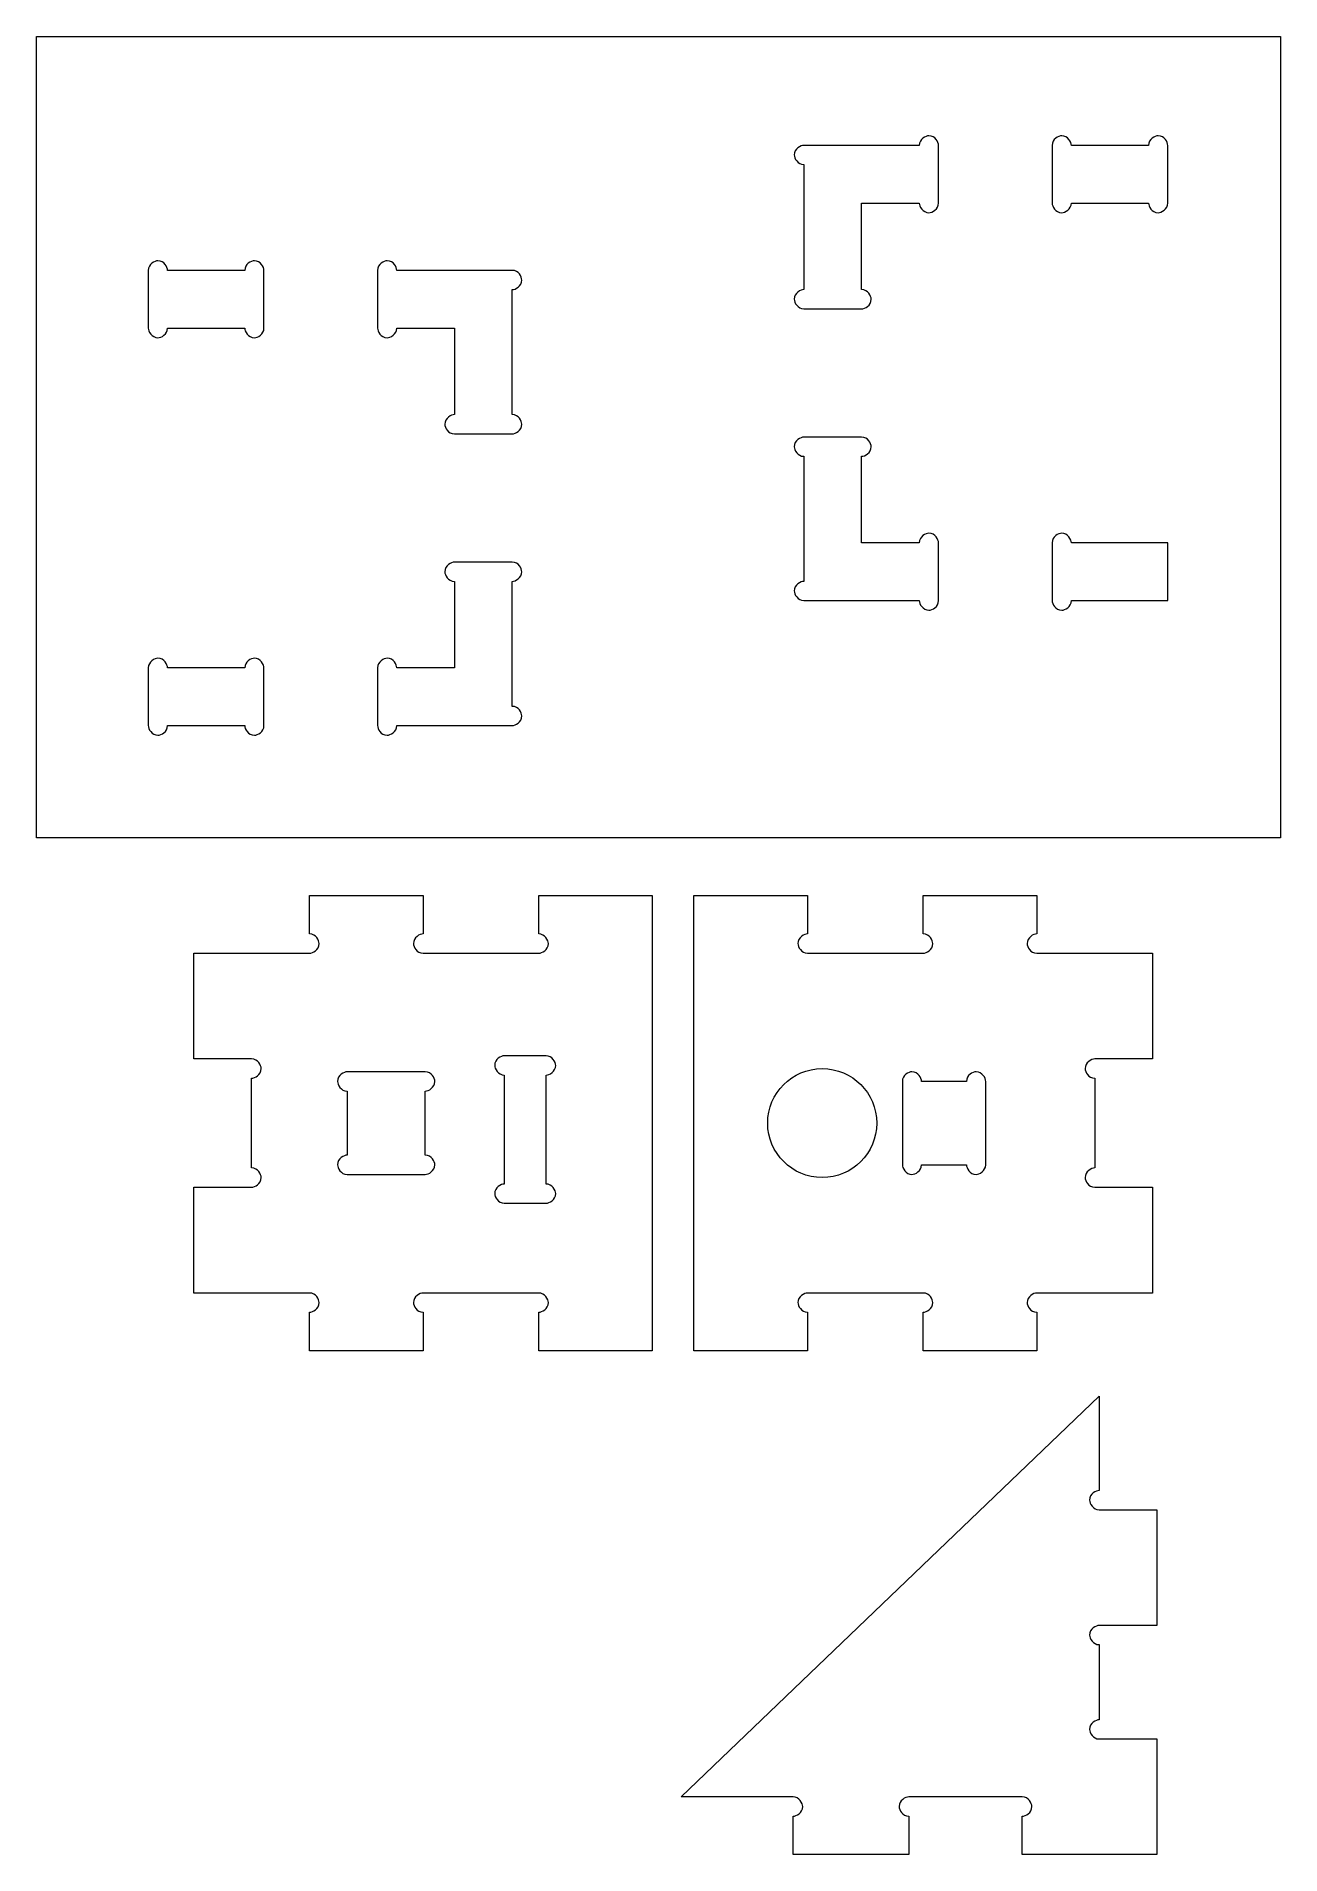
# Model space of a CAD drawing. Header units: millimetres. Extents: x -444 to -56, y -147 to 420.
import ezdxf

# ---------------------------------------------------------------- set-up
doc = ezdxf.new("R2010")
doc.units = ezdxf.units.MM
doc.header["$MEASUREMENT"] = 0
doc.layers.add('layer 1', color=7, linetype='Continuous')

msp = doc.modelspace()

# ---------------------------------------------------------------- linework, layer by layer
at = {"layer": 'layer 1', "color": 250, "lineweight": 9}
msp.add_ellipse((-198.6553, 80.7644), major_axis=(0, 17), ratio=1, dxfattribs=at)
at = {"layer": 'layer 1', "color": 18, "lineweight": 9}
for points, knots in [([(-443.7863, 169.7644), (-443.7863, 169.7644), (-55.6553, 169.7644), (-55.6553, 169.7644), (-55.6553, 169.7644), (-55.6553, 169.7644), (-55.6553, 419.7644), (-55.6553, 419.7644), (-55.6553, 419.7644), (-55.6553, 419.7644), (-443.7863, 419.7644), (-443.7863, 419.7644), (-443.7863, 419.7644), (-443.7863, 419.7644), (-443.7863, 346.7644), (-443.7863, 346.7644), (-443.7863, 346.7644), (-443.7863, 346.7644), (-443.7863, 328.7644), (-443.7863, 328.7644), (-443.7863, 328.7644), (-443.7863, 328.7644), (-443.7863, 222.7644), (-443.7863, 222.7644), (-443.7863, 222.7644), (-443.7863, 222.7644), (-443.7863, 204.7644), (-443.7863, 204.7644), (-443.7863, 204.7644), (-443.7863, 204.7644), (-443.7863, 169.7644), (-443.7863, 169.7644)], [0, 0, 0, 0, 0.11111111, 0.11111111, 0.11111111, 0.11111111, 0.22222222, 0.22222222, 0.22222222, 0.22222222, 0.33333333, 0.33333333, 0.33333333, 0.33333333, 0.44444444, 0.44444444, 0.44444444, 0.44444444, 0.55555556, 0.55555556, 0.55555556, 0.55555556, 0.66666667, 0.66666667, 0.66666667, 0.66666667, 0.77777778, 0.77777778, 0.77777778, 0.77777778, 1, 1, 1, 1]), ([(-186.3662, 340.7644), (-184.3662, 340.7644), (-183.3662, 338.7644), (-183.3662, 337.7644), (-183.3662, 337.7644), (-183.3662, 335.7644), (-185.3662, 334.7644), (-186.3662, 334.7644), (-186.3662, 334.7644), (-192.3662, 334.7644), (-201.3662, 334.7644), (-204.3662, 334.7644), (-204.3662, 334.7644), (-206.3662, 334.7644), (-207.3662, 336.7644), (-207.3662, 337.7644), (-207.3662, 337.7644), (-207.3662, 339.7644), (-205.3662, 340.7644), (-204.3662, 340.7644), (-204.3662, 340.7644), (-204.3662, 340.7644), (-204.3662, 367.7644), (-204.3662, 367.7644), (-204.3662, 367.7644), (-204.3662, 367.7644), (-204.3662, 379.7644), (-204.3662, 379.7644), (-204.3662, 379.7644), (-206.3662, 379.7644), (-207.3662, 381.7644), (-207.3662, 382.7644), (-207.3662, 382.7644), (-207.3662, 384.7644), (-205.3662, 385.7644), (-204.3662, 385.7644), (-204.3662, 385.7644), (-192.3662, 385.7644), (-174.3662, 385.7644), (-168.3662, 385.7644), (-168.3662, 385.7644), (-168.3662, 387.7644), (-166.3662, 388.7644), (-165.3662, 388.7644), (-165.3662, 388.7644), (-163.3662, 388.7644), (-162.3662, 386.7644), (-162.3662, 385.7644), (-162.3662, 385.7644), (-162.3662, 385.7644), (-162.3662, 367.7644), (-162.3662, 367.7644), (-162.3662, 367.7644), (-162.3662, 365.7644), (-164.3662, 364.7644), (-165.3662, 364.7644), (-165.3662, 364.7644), (-167.3662, 364.7644), (-168.3662, 366.7644), (-168.3662, 367.7644), (-168.3662, 367.7644), (-168.3662, 367.7644), (-186.3662, 367.7644), (-186.3662, 367.7644), (-186.3662, 367.7644), (-186.3662, 367.7644), (-186.3662, 340.7644), (-186.3662, 340.7644)], [0, 0, 0, 0, 0.05555556, 0.05555556, 0.05555556, 0.05555556, 0.11111111, 0.11111111, 0.11111111, 0.11111111, 0.16666667, 0.16666667, 0.16666667, 0.16666667, 0.22222222, 0.22222222, 0.22222222, 0.22222222, 0.27777778, 0.27777778, 0.27777778, 0.27777778, 0.33333333, 0.33333333, 0.33333333, 0.33333333, 0.38888889, 0.38888889, 0.38888889, 0.38888889, 0.44444444, 0.44444444, 0.44444444, 0.44444444, 0.5, 0.5, 0.5, 0.5, 0.55555556, 0.55555556, 0.55555556, 0.55555556, 0.61111111, 0.61111111, 0.61111111, 0.61111111, 0.66666667, 0.66666667, 0.66666667, 0.66666667, 0.72222222, 0.72222222, 0.72222222, 0.72222222, 0.77777778, 0.77777778, 0.77777778, 0.77777778, 0.83333333, 0.83333333, 0.83333333, 0.83333333, 0.88888889, 0.88888889, 0.88888889, 0.88888889, 1, 1, 1, 1]), ([(-120.9387, 367.7644), (-120.9387, 365.7644), (-122.9387, 364.7644), (-123.9387, 364.7644), (-123.9387, 364.7644), (-125.9387, 364.7644), (-126.9387, 366.7644), (-126.9387, 367.7644), (-126.9387, 367.7644), (-126.9387, 373.7644), (-126.9387, 382.7644), (-126.9387, 385.7644), (-126.9387, 385.7644), (-126.9387, 387.7644), (-124.9387, 388.7644), (-123.9387, 388.7644), (-123.9387, 388.7644), (-121.9387, 388.7644), (-120.9387, 386.7644), (-120.9387, 385.7644), (-120.9387, 385.7644), (-112.9146, 385.7644), (-100.8783, 385.7644), (-96.8662, 385.7644), (-96.8662, 385.7644), (-96.8662, 387.7644), (-94.8662, 388.7644), (-93.8662, 388.7644), (-93.8662, 388.7644), (-91.8662, 388.7644), (-90.8662, 386.7644), (-90.8662, 385.7644), (-90.8662, 385.7644), (-90.8662, 379.7644), (-90.8662, 370.7644), (-90.8662, 367.7644), (-90.8662, 367.7644), (-90.8662, 365.7644), (-92.8662, 364.7644), (-93.8662, 364.7644), (-93.8662, 364.7644), (-95.8662, 364.7644), (-96.8662, 366.7644), (-96.8662, 367.7644), (-96.8662, 367.7644), (-104.8904, 367.7644), (-116.9267, 367.7644), (-120.9387, 367.7644)], [0, 0, 0, 0, 0.07692308, 0.07692308, 0.07692308, 0.07692308, 0.15384615, 0.15384615, 0.15384615, 0.15384615, 0.23076923, 0.23076923, 0.23076923, 0.23076923, 0.30769231, 0.30769231, 0.30769231, 0.30769231, 0.38461538, 0.38461538, 0.38461538, 0.38461538, 0.46153846, 0.46153846, 0.46153846, 0.46153846, 0.53846154, 0.53846154, 0.53846154, 0.53846154, 0.61538462, 0.61538462, 0.61538462, 0.61538462, 0.69230769, 0.69230769, 0.69230769, 0.69230769, 0.76923077, 0.76923077, 0.76923077, 0.76923077, 0.84615385, 0.84615385, 0.84615385, 0.84615385, 1, 1, 1, 1]), ([(-372.7937, 328.7644), (-372.7937, 326.7644), (-374.7937, 325.7644), (-375.7937, 325.7644), (-375.7937, 325.7644), (-377.7937, 325.7644), (-378.7937, 327.7644), (-378.7937, 328.7644), (-378.7937, 328.7644), (-386.8179, 328.7644), (-398.8542, 328.7644), (-402.8662, 328.7644), (-402.8662, 328.7644), (-402.8662, 326.7644), (-404.8662, 325.7644), (-405.8662, 325.7644), (-405.8662, 325.7644), (-407.8662, 325.7644), (-408.8662, 327.7644), (-408.8662, 328.7644), (-408.8662, 328.7644), (-408.8662, 334.7644), (-408.8662, 343.7644), (-408.8662, 346.7644), (-408.8662, 346.7644), (-408.8662, 348.7644), (-406.8662, 349.7644), (-405.8662, 349.7644), (-405.8662, 349.7644), (-403.8662, 349.7644), (-402.8662, 347.7644), (-402.8662, 346.7644), (-402.8662, 346.7644), (-394.8421, 346.7644), (-382.8058, 346.7644), (-378.7937, 346.7644), (-378.7937, 346.7644), (-378.7937, 348.7644), (-376.7937, 349.7644), (-375.7937, 349.7644), (-375.7937, 349.7644), (-373.7937, 349.7644), (-372.7937, 347.7644), (-372.7937, 346.7644), (-372.7937, 346.7644), (-372.7937, 340.7644), (-372.7937, 331.7644), (-372.7937, 328.7644)], [0, 0, 0, 0, 0.07692308, 0.07692308, 0.07692308, 0.07692308, 0.15384615, 0.15384615, 0.15384615, 0.15384615, 0.23076923, 0.23076923, 0.23076923, 0.23076923, 0.30769231, 0.30769231, 0.30769231, 0.30769231, 0.38461538, 0.38461538, 0.38461538, 0.38461538, 0.46153846, 0.46153846, 0.46153846, 0.46153846, 0.53846154, 0.53846154, 0.53846154, 0.53846154, 0.61538462, 0.61538462, 0.61538462, 0.61538462, 0.69230769, 0.69230769, 0.69230769, 0.69230769, 0.76923077, 0.76923077, 0.76923077, 0.76923077, 0.84615385, 0.84615385, 0.84615385, 0.84615385, 1, 1, 1, 1]), ([(-337.3662, 346.7644), (-337.3662, 348.7644), (-335.3662, 349.7644), (-334.3662, 349.7644), (-334.3662, 349.7644), (-332.3662, 349.7644), (-331.3662, 347.7644), (-331.3662, 346.7644), (-331.3662, 346.7644), (-319.3662, 346.7644), (-301.3662, 346.7644), (-295.3662, 346.7644), (-295.3662, 346.7644), (-293.3662, 346.7644), (-292.3662, 344.7644), (-292.3662, 343.7644), (-292.3662, 343.7644), (-292.3662, 341.7644), (-294.3662, 340.7644), (-295.3662, 340.7644), (-295.3662, 340.7644), (-295.3662, 340.7644), (-295.3662, 328.7644), (-295.3662, 328.7644), (-295.3662, 328.7644), (-295.3662, 328.7644), (-295.3662, 301.7644), (-295.3662, 301.7644), (-295.3662, 301.7644), (-293.3662, 301.7644), (-292.3662, 299.7644), (-292.3662, 298.7644), (-292.3662, 298.7644), (-292.3662, 296.7644), (-294.3662, 295.7644), (-295.3662, 295.7644), (-295.3662, 295.7644), (-301.3662, 295.7644), (-310.3662, 295.7644), (-313.3662, 295.7644), (-313.3662, 295.7644), (-315.3662, 295.7644), (-316.3662, 297.7644), (-316.3662, 298.7644), (-316.3662, 298.7644), (-316.3662, 300.7644), (-314.3662, 301.7644), (-313.3662, 301.7644), (-313.3662, 301.7644), (-313.3662, 301.7644), (-313.3662, 328.7644), (-313.3662, 328.7644), (-313.3662, 328.7644), (-313.3662, 328.7644), (-331.3662, 328.7644), (-331.3662, 328.7644), (-331.3662, 328.7644), (-331.3662, 326.7644), (-333.3662, 325.7644), (-334.3662, 325.7644), (-334.3662, 325.7644), (-336.3662, 325.7644), (-337.3662, 327.7644), (-337.3662, 328.7644), (-337.3662, 328.7644), (-337.3662, 334.7644), (-337.3662, 343.7644), (-337.3662, 346.7644)], [0, 0, 0, 0, 0.05555556, 0.05555556, 0.05555556, 0.05555556, 0.11111111, 0.11111111, 0.11111111, 0.11111111, 0.16666667, 0.16666667, 0.16666667, 0.16666667, 0.22222222, 0.22222222, 0.22222222, 0.22222222, 0.27777778, 0.27777778, 0.27777778, 0.27777778, 0.33333333, 0.33333333, 0.33333333, 0.33333333, 0.38888889, 0.38888889, 0.38888889, 0.38888889, 0.44444444, 0.44444444, 0.44444444, 0.44444444, 0.5, 0.5, 0.5, 0.5, 0.55555556, 0.55555556, 0.55555556, 0.55555556, 0.61111111, 0.61111111, 0.61111111, 0.61111111, 0.66666667, 0.66666667, 0.66666667, 0.66666667, 0.72222222, 0.72222222, 0.72222222, 0.72222222, 0.77777778, 0.77777778, 0.77777778, 0.77777778, 0.83333333, 0.83333333, 0.83333333, 0.83333333, 0.88888889, 0.88888889, 0.88888889, 0.88888889, 1, 1, 1, 1]), ([(-204.3662, 243.7644), (-206.3662, 243.7644), (-207.3662, 245.7644), (-207.3662, 246.7644), (-207.3662, 246.7644), (-207.3662, 248.7644), (-205.3662, 249.7644), (-204.3662, 249.7644), (-204.3662, 249.7644), (-204.3662, 249.7644), (-204.3662, 261.7644), (-204.3662, 261.7644), (-204.3662, 261.7644), (-204.3662, 261.7644), (-204.3662, 288.7644), (-204.3662, 288.7644), (-204.3662, 288.7644), (-206.3662, 288.7644), (-207.3662, 290.7644), (-207.3662, 291.7644), (-207.3662, 291.7644), (-207.3662, 293.7644), (-205.3662, 294.7644), (-204.3662, 294.7644), (-204.3662, 294.7644), (-198.3662, 294.7644), (-189.3662, 294.7644), (-186.3662, 294.7644), (-186.3662, 294.7644), (-184.3662, 294.7644), (-183.3662, 292.7644), (-183.3662, 291.7644), (-183.3662, 291.7644), (-183.3662, 289.7644), (-185.3662, 288.7644), (-186.3662, 288.7644), (-186.3662, 288.7644), (-186.3662, 288.7644), (-186.3662, 261.7644), (-186.3662, 261.7644), (-186.3662, 261.7644), (-186.3662, 261.7644), (-168.3662, 261.7644), (-168.3662, 261.7644), (-168.3662, 261.7644), (-168.3662, 263.7644), (-166.3662, 264.7644), (-165.3662, 264.7644), (-165.3662, 264.7644), (-163.3662, 264.7644), (-162.3662, 262.7644), (-162.3662, 261.7644), (-162.3662, 261.7644), (-162.3662, 261.7644), (-162.3662, 243.7644), (-162.3662, 243.7644), (-162.3662, 243.7644), (-162.3662, 241.7644), (-164.3662, 240.7644), (-165.3662, 240.7644), (-165.3662, 240.7644), (-167.3662, 240.7644), (-168.3662, 242.7644), (-168.3662, 243.7644), (-168.3662, 243.7644), (-180.3662, 243.7644), (-198.3662, 243.7644), (-204.3662, 243.7644)], [0, 0, 0, 0, 0.05555556, 0.05555556, 0.05555556, 0.05555556, 0.11111111, 0.11111111, 0.11111111, 0.11111111, 0.16666667, 0.16666667, 0.16666667, 0.16666667, 0.22222222, 0.22222222, 0.22222222, 0.22222222, 0.27777778, 0.27777778, 0.27777778, 0.27777778, 0.33333333, 0.33333333, 0.33333333, 0.33333333, 0.38888889, 0.38888889, 0.38888889, 0.38888889, 0.44444444, 0.44444444, 0.44444444, 0.44444444, 0.5, 0.5, 0.5, 0.5, 0.55555556, 0.55555556, 0.55555556, 0.55555556, 0.61111111, 0.61111111, 0.61111111, 0.61111111, 0.66666667, 0.66666667, 0.66666667, 0.66666667, 0.72222222, 0.72222222, 0.72222222, 0.72222222, 0.77777778, 0.77777778, 0.77777778, 0.77777778, 0.83333333, 0.83333333, 0.83333333, 0.83333333, 0.88888889, 0.88888889, 0.88888889, 0.88888889, 1, 1, 1, 1]), ([(-126.9387, 261.7644), (-126.9387, 263.7644), (-124.9387, 264.7644), (-123.9387, 264.7644), (-123.9387, 264.7644), (-121.9387, 264.7644), (-120.9387, 262.7644), (-120.9387, 261.7644), (-120.9387, 261.7644), (-120.9387, 261.7644), (-90.8662, 261.7644), (-90.8662, 261.7644), (-90.8662, 261.7644), (-90.8662, 261.7644), (-90.8662, 243.7644), (-90.8662, 243.7644), (-90.8662, 243.7644), (-90.8662, 243.7644), (-120.9387, 243.7644), (-120.9387, 243.7644), (-120.9387, 243.7644), (-120.9387, 241.7644), (-122.9387, 240.7644), (-123.9387, 240.7644), (-123.9387, 240.7644), (-125.9387, 240.7644), (-126.9387, 242.7644), (-126.9387, 243.7644), (-126.9387, 243.7644), (-126.9387, 249.7644), (-126.9387, 258.7644), (-126.9387, 261.7644)], [0, 0, 0, 0, 0.11111111, 0.11111111, 0.11111111, 0.11111111, 0.22222222, 0.22222222, 0.22222222, 0.22222222, 0.33333333, 0.33333333, 0.33333333, 0.33333333, 0.44444444, 0.44444444, 0.44444444, 0.44444444, 0.55555556, 0.55555556, 0.55555556, 0.55555556, 0.66666667, 0.66666667, 0.66666667, 0.66666667, 0.77777778, 0.77777778, 0.77777778, 0.77777778, 1, 1, 1, 1]), ([(-331.3662, 204.7644), (-331.3662, 202.7644), (-333.3662, 201.7644), (-334.3662, 201.7644), (-334.3662, 201.7644), (-336.3662, 201.7644), (-337.3662, 203.7644), (-337.3662, 204.7644), (-337.3662, 204.7644), (-337.3662, 210.7644), (-337.3662, 219.7644), (-337.3662, 222.7644), (-337.3662, 222.7644), (-337.3662, 224.7644), (-335.3662, 225.7644), (-334.3662, 225.7644), (-334.3662, 225.7644), (-332.3662, 225.7644), (-331.3662, 223.7644), (-331.3662, 222.7644), (-331.3662, 222.7644), (-331.3662, 222.7644), (-313.3662, 222.7644), (-313.3662, 222.7644), (-313.3662, 222.7644), (-313.3662, 222.7644), (-313.3662, 249.7644), (-313.3662, 249.7644), (-313.3662, 249.7644), (-315.3662, 249.7644), (-316.3662, 251.7644), (-316.3662, 252.7644), (-316.3662, 252.7644), (-316.3662, 254.7644), (-314.3662, 255.7644), (-313.3662, 255.7644), (-313.3662, 255.7644), (-307.3662, 255.7644), (-298.3662, 255.7644), (-295.3662, 255.7644), (-295.3662, 255.7644), (-293.3662, 255.7644), (-292.3662, 253.7644), (-292.3662, 252.7644), (-292.3662, 252.7644), (-292.3662, 250.7644), (-294.3662, 249.7644), (-295.3662, 249.7644), (-295.3662, 249.7644), (-295.3662, 249.7644), (-295.3662, 222.7644), (-295.3662, 222.7644), (-295.3662, 222.7644), (-295.3662, 222.7644), (-295.3662, 210.7644), (-295.3662, 210.7644), (-295.3662, 210.7644), (-293.3662, 210.7644), (-292.3662, 208.7644), (-292.3662, 207.7644), (-292.3662, 207.7644), (-292.3662, 205.7644), (-294.3662, 204.7644), (-295.3662, 204.7644), (-295.3662, 204.7644), (-295.3662, 204.7644), (-331.3662, 204.7644), (-331.3662, 204.7644)], [0, 0, 0, 0, 0.05555556, 0.05555556, 0.05555556, 0.05555556, 0.11111111, 0.11111111, 0.11111111, 0.11111111, 0.16666667, 0.16666667, 0.16666667, 0.16666667, 0.22222222, 0.22222222, 0.22222222, 0.22222222, 0.27777778, 0.27777778, 0.27777778, 0.27777778, 0.33333333, 0.33333333, 0.33333333, 0.33333333, 0.38888889, 0.38888889, 0.38888889, 0.38888889, 0.44444444, 0.44444444, 0.44444444, 0.44444444, 0.5, 0.5, 0.5, 0.5, 0.55555556, 0.55555556, 0.55555556, 0.55555556, 0.61111111, 0.61111111, 0.61111111, 0.61111111, 0.66666667, 0.66666667, 0.66666667, 0.66666667, 0.72222222, 0.72222222, 0.72222222, 0.72222222, 0.77777778, 0.77777778, 0.77777778, 0.77777778, 0.83333333, 0.83333333, 0.83333333, 0.83333333, 0.88888889, 0.88888889, 0.88888889, 0.88888889, 1, 1, 1, 1]), ([(-378.7937, 222.7644), (-378.7937, 224.7644), (-376.7937, 225.7644), (-375.7937, 225.7644), (-375.7937, 225.7644), (-373.7937, 225.7644), (-372.7937, 223.7644), (-372.7937, 222.7644), (-372.7937, 222.7644), (-372.7937, 216.7644), (-372.7937, 207.7644), (-372.7937, 204.7644), (-372.7937, 204.7644), (-372.7937, 202.7644), (-374.7937, 201.7644), (-375.7937, 201.7644), (-375.7937, 201.7644), (-377.7937, 201.7644), (-378.7937, 203.7644), (-378.7937, 204.7644), (-378.7937, 204.7644), (-386.8179, 204.7644), (-398.8542, 204.7644), (-402.8662, 204.7644), (-402.8662, 204.7644), (-402.8662, 202.7644), (-404.8662, 201.7644), (-405.8662, 201.7644), (-405.8662, 201.7644), (-407.8662, 201.7644), (-408.8662, 203.7644), (-408.8662, 204.7644), (-408.8662, 204.7644), (-408.8662, 210.7644), (-408.8662, 219.7644), (-408.8662, 222.7644), (-408.8662, 222.7644), (-408.8662, 224.7644), (-406.8662, 225.7644), (-405.8662, 225.7644), (-405.8662, 225.7644), (-403.8662, 225.7644), (-402.8662, 223.7644), (-402.8662, 222.7644), (-402.8662, 222.7644), (-394.8421, 222.7644), (-382.8058, 222.7644), (-378.7937, 222.7644)], [0, 0, 0, 0, 0.07692308, 0.07692308, 0.07692308, 0.07692308, 0.15384615, 0.15384615, 0.15384615, 0.15384615, 0.23076923, 0.23076923, 0.23076923, 0.23076923, 0.30769231, 0.30769231, 0.30769231, 0.30769231, 0.38461538, 0.38461538, 0.38461538, 0.38461538, 0.46153846, 0.46153846, 0.46153846, 0.46153846, 0.53846154, 0.53846154, 0.53846154, 0.53846154, 0.61538462, 0.61538462, 0.61538462, 0.61538462, 0.69230769, 0.69230769, 0.69230769, 0.69230769, 0.76923077, 0.76923077, 0.76923077, 0.76923077, 0.84615385, 0.84615385, 0.84615385, 0.84615385, 1, 1, 1, 1]), ([(-358.5828, 133.7644), (-358.5828, 133.7644), (-394.6553, 133.7644), (-394.6553, 133.7644), (-394.6553, 133.7644), (-394.6553, 133.7644), (-394.6553, 100.7644), (-394.6553, 100.7644), (-394.6553, 100.7644), (-394.6553, 100.7644), (-376.6553, 100.7644), (-376.6553, 100.7644), (-376.6553, 100.7644), (-374.6553, 100.7644), (-373.6553, 98.7644), (-373.6553, 97.7644), (-373.6553, 97.7644), (-373.6553, 95.7644), (-375.6553, 94.7644), (-376.6553, 94.7644), (-376.6553, 94.7644), (-376.6553, 85.4311), (-376.6553, 71.4311), (-376.6553, 66.7644), (-376.6553, 66.7644), (-374.6553, 66.7644), (-373.6553, 64.7644), (-373.6553, 63.7644), (-373.6553, 63.7644), (-373.6553, 61.7644), (-375.6553, 60.7644), (-376.6553, 60.7644), (-376.6553, 60.7644), (-376.6553, 60.7644), (-394.6553, 60.7644), (-394.6553, 60.7644), (-394.6553, 60.7644), (-394.6553, 60.7644), (-394.6553, 27.7644), (-394.6553, 27.7644), (-394.6553, 27.7644), (-394.6553, 27.7644), (-358.5828, 27.7644), (-358.5828, 27.7644), (-358.5828, 27.7644), (-356.5828, 27.7644), (-355.5828, 25.7644), (-355.5828, 24.7644), (-355.5828, 24.7644), (-355.5828, 22.7644), (-357.5828, 21.7644), (-358.5828, 21.7644), (-358.5828, 21.7644), (-358.5828, 21.7644), (-358.5828, 9.7644), (-358.5828, 9.7644), (-358.5828, 9.7644), (-358.5828, 9.7644), (-323.1553, 9.7644), (-323.1553, 9.7644), (-323.1553, 9.7644), (-323.1553, 9.7644), (-323.1553, 21.7644), (-323.1553, 21.7644), (-323.1553, 21.7644), (-325.1553, 21.7644), (-326.1553, 23.7644), (-326.1553, 24.7644), (-326.1553, 24.7644), (-326.1553, 26.7644), (-324.1553, 27.7644), (-323.1553, 27.7644), (-323.1553, 27.7644), (-311.1311, 27.7644), (-293.0949, 27.7644), (-287.0828, 27.7644), (-287.0828, 27.7644), (-285.0828, 27.7644), (-284.0828, 25.7644), (-284.0828, 24.7644), (-284.0828, 24.7644), (-284.0828, 22.7644), (-286.0828, 21.7644), (-287.0828, 21.7644), (-287.0828, 21.7644), (-287.0828, 21.7644), (-287.0828, 9.7644), (-287.0828, 9.7644), (-287.0828, 9.7644), (-287.0828, 9.7644), (-251.6553, 9.7644), (-251.6553, 9.7644), (-251.6553, 9.7644), (-251.6553, 9.7644), (-251.6553, 27.7644), (-251.6553, 27.7644), (-251.6553, 27.7644), (-251.6553, 27.7644), (-251.6553, 133.7644), (-251.6553, 133.7644), (-251.6553, 133.7644), (-251.6553, 133.7644), (-251.6553, 151.7644), (-251.6553, 151.7644), (-251.6553, 151.7644), (-251.6553, 151.7644), (-287.0828, 151.7644), (-287.0828, 151.7644), (-287.0828, 151.7644), (-287.0828, 151.7644), (-287.0828, 139.7644), (-287.0828, 139.7644), (-287.0828, 139.7644), (-285.0828, 139.7644), (-284.0828, 137.7644), (-284.0828, 136.7644), (-284.0828, 136.7644), (-284.0828, 134.7644), (-286.0828, 133.7644), (-287.0828, 133.7644), (-287.0828, 133.7644), (-299.1069, 133.7644), (-317.1432, 133.7644), (-323.1553, 133.7644), (-323.1553, 133.7644), (-325.1553, 133.7644), (-326.1553, 135.7644), (-326.1553, 136.7644), (-326.1553, 136.7644), (-326.1553, 138.7644), (-324.1553, 139.7644), (-323.1553, 139.7644), (-323.1553, 139.7644), (-323.1553, 139.7644), (-323.1553, 151.7644), (-323.1553, 151.7644), (-323.1553, 151.7644), (-323.1553, 151.7644), (-358.5828, 151.7644), (-358.5828, 151.7644), (-358.5828, 151.7644), (-358.5828, 151.7644), (-358.5828, 139.7644), (-358.5828, 139.7644), (-358.5828, 139.7644), (-356.5828, 139.7644), (-355.5828, 137.7644), (-355.5828, 136.7644), (-355.5828, 136.7644), (-355.5828, 134.7644), (-357.5828, 133.7644), (-358.5828, 133.7644)], [0, 0, 0, 0, 0.02564103, 0.02564103, 0.02564103, 0.02564103, 0.05128205, 0.05128205, 0.05128205, 0.05128205, 0.07692308, 0.07692308, 0.07692308, 0.07692308, 0.1025641, 0.1025641, 0.1025641, 0.1025641, 0.12820513, 0.12820513, 0.12820513, 0.12820513, 0.15384615, 0.15384615, 0.15384615, 0.15384615, 0.17948718, 0.17948718, 0.17948718, 0.17948718, 0.20512821, 0.20512821, 0.20512821, 0.20512821, 0.23076923, 0.23076923, 0.23076923, 0.23076923, 0.25641026, 0.25641026, 0.25641026, 0.25641026, 0.28205128, 0.28205128, 0.28205128, 0.28205128, 0.30769231, 0.30769231, 0.30769231, 0.30769231, 0.33333333, 0.33333333, 0.33333333, 0.33333333, 0.35897436, 0.35897436, 0.35897436, 0.35897436, 0.38461538, 0.38461538, 0.38461538, 0.38461538, 0.41025641, 0.41025641, 0.41025641, 0.41025641, 0.43589744, 0.43589744, 0.43589744, 0.43589744, 0.46153846, 0.46153846, 0.46153846, 0.46153846, 0.48717949, 0.48717949, 0.48717949, 0.48717949, 0.51282051, 0.51282051, 0.51282051, 0.51282051, 0.53846154, 0.53846154, 0.53846154, 0.53846154, 0.56410256, 0.56410256, 0.56410256, 0.56410256, 0.58974359, 0.58974359, 0.58974359, 0.58974359, 0.61538462, 0.61538462, 0.61538462, 0.61538462, 0.64102564, 0.64102564, 0.64102564, 0.64102564, 0.66666667, 0.66666667, 0.66666667, 0.66666667, 0.69230769, 0.69230769, 0.69230769, 0.69230769, 0.71794872, 0.71794872, 0.71794872, 0.71794872, 0.74358974, 0.74358974, 0.74358974, 0.74358974, 0.76923077, 0.76923077, 0.76923077, 0.76923077, 0.79487179, 0.79487179, 0.79487179, 0.79487179, 0.82051282, 0.82051282, 0.82051282, 0.82051282, 0.84615385, 0.84615385, 0.84615385, 0.84615385, 0.87179487, 0.87179487, 0.87179487, 0.87179487, 0.8974359, 0.8974359, 0.8974359, 0.8974359, 0.92307692, 0.92307692, 0.92307692, 0.92307692, 0.94871795, 0.94871795, 0.94871795, 0.94871795, 1, 1, 1, 1]), ([(-113.6553, 60.7644), (-115.6553, 60.7644), (-116.6553, 62.7644), (-116.6553, 63.7644), (-116.6553, 63.7644), (-116.6553, 65.7644), (-114.6553, 66.7644), (-113.6553, 66.7644), (-113.6553, 66.7644), (-113.6553, 76.0977), (-113.6553, 90.0977), (-113.6553, 94.7644), (-113.6553, 94.7644), (-115.6553, 94.7644), (-116.6553, 96.7644), (-116.6553, 97.7644), (-116.6553, 97.7644), (-116.6553, 99.7644), (-114.6553, 100.7644), (-113.6553, 100.7644), (-113.6553, 100.7644), (-113.6553, 100.7644), (-95.6553, 100.7644), (-95.6553, 100.7644), (-95.6553, 100.7644), (-95.6553, 100.7644), (-95.6553, 133.7644), (-95.6553, 133.7644), (-95.6553, 133.7644), (-95.6553, 133.7644), (-131.7278, 133.7644), (-131.7278, 133.7644), (-131.7278, 133.7644), (-133.7278, 133.7644), (-134.7278, 135.7644), (-134.7278, 136.7644), (-134.7278, 136.7644), (-134.7278, 138.7644), (-132.7278, 139.7644), (-131.7278, 139.7644), (-131.7278, 139.7644), (-131.7278, 139.7644), (-131.7278, 151.7644), (-131.7278, 151.7644), (-131.7278, 151.7644), (-131.7278, 151.7644), (-167.1553, 151.7644), (-167.1553, 151.7644), (-167.1553, 151.7644), (-167.1553, 151.7644), (-167.1553, 139.7644), (-167.1553, 139.7644), (-167.1553, 139.7644), (-165.1553, 139.7644), (-164.1553, 137.7644), (-164.1553, 136.7644), (-164.1553, 136.7644), (-164.1553, 134.7644), (-166.1553, 133.7644), (-167.1553, 133.7644), (-167.1553, 133.7644), (-179.1794, 133.7644), (-197.2157, 133.7644), (-203.2278, 133.7644), (-203.2278, 133.7644), (-205.2278, 133.7644), (-206.2278, 135.7644), (-206.2278, 136.7644), (-206.2278, 136.7644), (-206.2278, 138.7644), (-204.2278, 139.7644), (-203.2278, 139.7644), (-203.2278, 139.7644), (-203.2278, 139.7644), (-203.2278, 151.7644), (-203.2278, 151.7644), (-203.2278, 151.7644), (-203.2278, 151.7644), (-238.6553, 151.7644), (-238.6553, 151.7644), (-238.6553, 151.7644), (-238.6553, 151.7644), (-238.6553, 133.7644), (-238.6553, 133.7644), (-238.6553, 133.7644), (-238.6553, 133.7644), (-238.6553, 27.7644), (-238.6553, 27.7644), (-238.6553, 27.7644), (-238.6553, 27.7644), (-238.6553, 9.7644), (-238.6553, 9.7644), (-238.6553, 9.7644), (-238.6553, 9.7644), (-203.2278, 9.7644), (-203.2278, 9.7644), (-203.2278, 9.7644), (-203.2278, 9.7644), (-203.2278, 21.7644), (-203.2278, 21.7644), (-203.2278, 21.7644), (-205.2278, 21.7644), (-206.2278, 23.7644), (-206.2278, 24.7644), (-206.2278, 24.7644), (-206.2278, 26.7644), (-204.2278, 27.7644), (-203.2278, 27.7644), (-203.2278, 27.7644), (-191.2036, 27.7644), (-173.1674, 27.7644), (-167.1553, 27.7644), (-167.1553, 27.7644), (-165.1553, 27.7644), (-164.1553, 25.7644), (-164.1553, 24.7644), (-164.1553, 24.7644), (-164.1553, 22.7644), (-166.1553, 21.7644), (-167.1553, 21.7644), (-167.1553, 21.7644), (-167.1553, 21.7644), (-167.1553, 9.7644), (-167.1553, 9.7644), (-167.1553, 9.7644), (-167.1553, 9.7644), (-131.7278, 9.7644), (-131.7278, 9.7644), (-131.7278, 9.7644), (-131.7278, 9.7644), (-131.7278, 21.7644), (-131.7278, 21.7644), (-131.7278, 21.7644), (-133.7278, 21.7644), (-134.7278, 23.7644), (-134.7278, 24.7644), (-134.7278, 24.7644), (-134.7278, 26.7644), (-132.7278, 27.7644), (-131.7278, 27.7644), (-131.7278, 27.7644), (-131.7278, 27.7644), (-95.6553, 27.7644), (-95.6553, 27.7644), (-95.6553, 27.7644), (-95.6553, 27.7644), (-95.6553, 60.7644), (-95.6553, 60.7644), (-95.6553, 60.7644), (-95.6553, 60.7644), (-113.6553, 60.7644), (-113.6553, 60.7644)], [0, 0, 0, 0, 0.02564103, 0.02564103, 0.02564103, 0.02564103, 0.05128205, 0.05128205, 0.05128205, 0.05128205, 0.07692308, 0.07692308, 0.07692308, 0.07692308, 0.1025641, 0.1025641, 0.1025641, 0.1025641, 0.12820513, 0.12820513, 0.12820513, 0.12820513, 0.15384615, 0.15384615, 0.15384615, 0.15384615, 0.17948718, 0.17948718, 0.17948718, 0.17948718, 0.20512821, 0.20512821, 0.20512821, 0.20512821, 0.23076923, 0.23076923, 0.23076923, 0.23076923, 0.25641026, 0.25641026, 0.25641026, 0.25641026, 0.28205128, 0.28205128, 0.28205128, 0.28205128, 0.30769231, 0.30769231, 0.30769231, 0.30769231, 0.33333333, 0.33333333, 0.33333333, 0.33333333, 0.35897436, 0.35897436, 0.35897436, 0.35897436, 0.38461538, 0.38461538, 0.38461538, 0.38461538, 0.41025641, 0.41025641, 0.41025641, 0.41025641, 0.43589744, 0.43589744, 0.43589744, 0.43589744, 0.46153846, 0.46153846, 0.46153846, 0.46153846, 0.48717949, 0.48717949, 0.48717949, 0.48717949, 0.51282051, 0.51282051, 0.51282051, 0.51282051, 0.53846154, 0.53846154, 0.53846154, 0.53846154, 0.56410256, 0.56410256, 0.56410256, 0.56410256, 0.58974359, 0.58974359, 0.58974359, 0.58974359, 0.61538462, 0.61538462, 0.61538462, 0.61538462, 0.64102564, 0.64102564, 0.64102564, 0.64102564, 0.66666667, 0.66666667, 0.66666667, 0.66666667, 0.69230769, 0.69230769, 0.69230769, 0.69230769, 0.71794872, 0.71794872, 0.71794872, 0.71794872, 0.74358974, 0.74358974, 0.74358974, 0.74358974, 0.76923077, 0.76923077, 0.76923077, 0.76923077, 0.79487179, 0.79487179, 0.79487179, 0.79487179, 0.82051282, 0.82051282, 0.82051282, 0.82051282, 0.84615385, 0.84615385, 0.84615385, 0.84615385, 0.87179487, 0.87179487, 0.87179487, 0.87179487, 0.8974359, 0.8974359, 0.8974359, 0.8974359, 0.92307692, 0.92307692, 0.92307692, 0.92307692, 0.94871795, 0.94871795, 0.94871795, 0.94871795, 1, 1, 1, 1]), ([(-346.828, 90.7644), (-348.828, 90.7644), (-349.828, 92.7644), (-349.828, 93.7644), (-349.828, 93.7644), (-349.828, 95.7644), (-347.828, 96.7644), (-346.828, 96.7644), (-346.828, 96.7644), (-338.7129, 96.7644), (-326.5401, 96.7644), (-322.4825, 96.7644), (-322.4825, 96.7644), (-320.4825, 96.7644), (-319.4825, 94.7644), (-319.4825, 93.7644), (-319.4825, 93.7644), (-319.4825, 91.7644), (-321.4825, 90.7644), (-322.4825, 90.7644), (-322.4825, 90.7644), (-322.4825, 84.0977), (-322.4825, 74.0977), (-322.4825, 70.7644), (-322.4825, 70.7644), (-320.4825, 70.7644), (-319.4825, 68.7644), (-319.4825, 67.7644), (-319.4825, 67.7644), (-319.4825, 65.7644), (-321.4825, 64.7644), (-322.4825, 64.7644), (-322.4825, 64.7644), (-330.5977, 64.7644), (-342.7704, 64.7644), (-346.828, 64.7644), (-346.828, 64.7644), (-348.828, 64.7644), (-349.828, 66.7644), (-349.828, 67.7644), (-349.828, 67.7644), (-349.828, 69.7644), (-347.828, 70.7644), (-346.828, 70.7644), (-346.828, 70.7644), (-346.828, 77.4311), (-346.828, 87.4311), (-346.828, 90.7644)], [0, 0, 0, 0, 0.07692308, 0.07692308, 0.07692308, 0.07692308, 0.15384615, 0.15384615, 0.15384615, 0.15384615, 0.23076923, 0.23076923, 0.23076923, 0.23076923, 0.30769231, 0.30769231, 0.30769231, 0.30769231, 0.38461538, 0.38461538, 0.38461538, 0.38461538, 0.46153846, 0.46153846, 0.46153846, 0.46153846, 0.53846154, 0.53846154, 0.53846154, 0.53846154, 0.61538462, 0.61538462, 0.61538462, 0.61538462, 0.69230769, 0.69230769, 0.69230769, 0.69230769, 0.76923077, 0.76923077, 0.76923077, 0.76923077, 0.84615385, 0.84615385, 0.84615385, 0.84615385, 1, 1, 1, 1]), ([(-297.826, 95.7644), (-299.826, 95.7644), (-300.826, 97.7644), (-300.826, 98.7644), (-300.826, 98.7644), (-300.826, 100.7644), (-298.826, 101.7644), (-297.826, 101.7644), (-297.826, 101.7644), (-293.4818, 101.7644), (-286.9656, 101.7644), (-284.7936, 101.7644), (-284.7936, 101.7644), (-282.7936, 101.7644), (-281.7936, 99.7644), (-281.7936, 98.7644), (-281.7936, 98.7644), (-281.7936, 96.7644), (-283.7936, 95.7644), (-284.7936, 95.7644), (-284.7936, 95.7644), (-284.7936, 84.4311), (-284.7936, 67.4311), (-284.7936, 61.7644), (-284.7936, 61.7644), (-282.7936, 61.7644), (-281.7936, 59.7644), (-281.7936, 58.7644), (-281.7936, 58.7644), (-281.7936, 56.7644), (-283.7936, 55.7644), (-284.7936, 55.7644), (-284.7936, 55.7644), (-289.1377, 55.7644), (-295.6539, 55.7644), (-297.826, 55.7644), (-297.826, 55.7644), (-299.826, 55.7644), (-300.826, 57.7644), (-300.826, 58.7644), (-300.826, 58.7644), (-300.826, 60.7644), (-298.826, 61.7644), (-297.826, 61.7644), (-297.826, 61.7644), (-297.826, 73.0977), (-297.826, 90.0977), (-297.826, 95.7644)], [0, 0, 0, 0, 0.07692308, 0.07692308, 0.07692308, 0.07692308, 0.15384615, 0.15384615, 0.15384615, 0.15384615, 0.23076923, 0.23076923, 0.23076923, 0.23076923, 0.30769231, 0.30769231, 0.30769231, 0.30769231, 0.38461538, 0.38461538, 0.38461538, 0.38461538, 0.46153846, 0.46153846, 0.46153846, 0.46153846, 0.53846154, 0.53846154, 0.53846154, 0.53846154, 0.61538462, 0.61538462, 0.61538462, 0.61538462, 0.69230769, 0.69230769, 0.69230769, 0.69230769, 0.76923077, 0.76923077, 0.76923077, 0.76923077, 0.84615385, 0.84615385, 0.84615385, 0.84615385, 1, 1, 1, 1]), ([(-153.6553, 67.7644), (-158.3219, 67.7644), (-165.3219, 67.7644), (-167.6553, 67.7644), (-167.6553, 67.7644), (-167.6553, 65.7644), (-169.6553, 64.7644), (-170.6553, 64.7644), (-170.6553, 64.7644), (-172.6553, 64.7644), (-173.6553, 66.7644), (-173.6553, 67.7644), (-173.6553, 67.7644), (-173.6553, 76.4311), (-173.6553, 89.4311), (-173.6553, 93.7644), (-173.6553, 93.7644), (-173.6553, 95.7644), (-171.6553, 96.7644), (-170.6553, 96.7644), (-170.6553, 96.7644), (-168.6553, 96.7644), (-167.6553, 94.7644), (-167.6553, 93.7644), (-167.6553, 93.7644), (-162.9886, 93.7644), (-155.9886, 93.7644), (-153.6553, 93.7644), (-153.6553, 93.7644), (-153.6553, 95.7644), (-151.6553, 96.7644), (-150.6553, 96.7644), (-150.6553, 96.7644), (-148.6553, 96.7644), (-147.6553, 94.7644), (-147.6553, 93.7644), (-147.6553, 93.7644), (-147.6553, 85.0977), (-147.6553, 72.0977), (-147.6553, 67.7644), (-147.6553, 67.7644), (-147.6553, 65.7644), (-149.6553, 64.7644), (-150.6553, 64.7644), (-150.6553, 64.7644), (-152.6553, 64.7644), (-153.6553, 66.7644), (-153.6553, 67.7644)], [0, 0, 0, 0, 0.07692308, 0.07692308, 0.07692308, 0.07692308, 0.15384615, 0.15384615, 0.15384615, 0.15384615, 0.23076923, 0.23076923, 0.23076923, 0.23076923, 0.30769231, 0.30769231, 0.30769231, 0.30769231, 0.38461538, 0.38461538, 0.38461538, 0.38461538, 0.46153846, 0.46153846, 0.46153846, 0.46153846, 0.53846154, 0.53846154, 0.53846154, 0.53846154, 0.61538462, 0.61538462, 0.61538462, 0.61538462, 0.69230769, 0.69230769, 0.69230769, 0.69230769, 0.76923077, 0.76923077, 0.76923077, 0.76923077, 0.84615385, 0.84615385, 0.84615385, 0.84615385, 1, 1, 1, 1]), ([(-207.7459, -129.4268), (-205.7459, -129.4268), (-204.7459, -131.4268), (-204.7459, -132.4268), (-204.7459, -132.4268), (-204.7459, -134.4268), (-206.7459, -135.4268), (-207.7459, -135.4268), (-207.7459, -135.4268), (-207.7459, -135.4268), (-207.7459, -147.4268), (-207.7459, -147.4268), (-207.7459, -147.4268), (-207.7459, -147.4268), (-171.6734, -147.4268), (-171.6734, -147.4268), (-171.6734, -147.4268), (-171.6734, -147.4268), (-171.6734, -135.4268), (-171.6734, -135.4268), (-171.6734, -135.4268), (-173.6734, -135.4268), (-174.6734, -133.4268), (-174.6734, -132.4268), (-174.6734, -132.4268), (-174.6734, -130.4268), (-172.6734, -129.4268), (-171.6734, -129.4268), (-171.6734, -129.4268), (-159.8642, -129.4268), (-142.1505, -129.4268), (-136.2459, -129.4268), (-136.2459, -129.4268), (-134.2459, -129.4268), (-133.2459, -131.4268), (-133.2459, -132.4268), (-133.2459, -132.4268), (-133.2459, -134.4268), (-135.2459, -135.4268), (-136.2459, -135.4268), (-136.2459, -135.4268), (-136.2459, -135.4268), (-136.2459, -147.4268), (-136.2459, -147.4268), (-136.2459, -147.4268), (-136.2459, -147.4268), (-94.2459, -147.4268), (-94.2459, -147.4268), (-94.2459, -147.4268), (-94.2459, -147.4268), (-94.2459, -111.3543), (-94.2459, -111.3543), (-94.2459, -111.3543), (-94.2459, -111.3543), (-112.2459, -111.3543), (-112.2459, -111.3543), (-112.2459, -111.3543), (-114.2459, -111.3543), (-115.2459, -109.3543), (-115.2459, -108.3543), (-115.2459, -108.3543), (-115.2459, -106.3543), (-113.2459, -105.3543), (-112.2459, -105.3543), (-112.2459, -105.3543), (-112.2459, -97.5451), (-112.2459, -85.8314), (-112.2459, -81.9268), (-112.2459, -81.9268), (-114.2459, -81.9268), (-115.2459, -79.9268), (-115.2459, -78.9268), (-115.2459, -78.9268), (-115.2459, -76.9268), (-113.2459, -75.9268), (-112.2459, -75.9268), (-112.2459, -75.9268), (-112.2459, -75.9268), (-94.2459, -75.9268), (-94.2459, -75.9268), (-94.2459, -75.9268), (-94.2459, -75.9268), (-94.2459, -39.8543), (-94.2459, -39.8543), (-94.2459, -39.8543), (-94.2459, -39.8543), (-112.2459, -39.8543), (-112.2459, -39.8543), (-112.2459, -39.8543), (-114.2459, -39.8543), (-115.2459, -37.8543), (-115.2459, -36.8543), (-115.2459, -36.8543), (-115.2459, -34.8543), (-113.2459, -33.8543), (-112.2459, -33.8543), (-112.2459, -33.8543), (-112.2459, -33.8543), (-112.2459, -4.4268), (-112.2459, -4.4268), (-112.2459, -4.4268), (-112.2459, -4.4268), (-242.666, -129.4268), (-242.666, -129.4268), (-242.666, -129.4268), (-242.666, -129.4268), (-207.7459, -129.4268), (-207.7459, -129.4268)], [0, 0, 0, 0, 0.03571429, 0.03571429, 0.03571429, 0.03571429, 0.07142857, 0.07142857, 0.07142857, 0.07142857, 0.10714286, 0.10714286, 0.10714286, 0.10714286, 0.14285714, 0.14285714, 0.14285714, 0.14285714, 0.17857143, 0.17857143, 0.17857143, 0.17857143, 0.21428571, 0.21428571, 0.21428571, 0.21428571, 0.25, 0.25, 0.25, 0.25, 0.28571429, 0.28571429, 0.28571429, 0.28571429, 0.32142857, 0.32142857, 0.32142857, 0.32142857, 0.35714286, 0.35714286, 0.35714286, 0.35714286, 0.39285714, 0.39285714, 0.39285714, 0.39285714, 0.42857143, 0.42857143, 0.42857143, 0.42857143, 0.46428571, 0.46428571, 0.46428571, 0.46428571, 0.5, 0.5, 0.5, 0.5, 0.53571429, 0.53571429, 0.53571429, 0.53571429, 0.57142857, 0.57142857, 0.57142857, 0.57142857, 0.60714286, 0.60714286, 0.60714286, 0.60714286, 0.64285714, 0.64285714, 0.64285714, 0.64285714, 0.67857143, 0.67857143, 0.67857143, 0.67857143, 0.71428571, 0.71428571, 0.71428571, 0.71428571, 0.75, 0.75, 0.75, 0.75, 0.78571429, 0.78571429, 0.78571429, 0.78571429, 0.82142857, 0.82142857, 0.82142857, 0.82142857, 0.85714286, 0.85714286, 0.85714286, 0.85714286, 0.89285714, 0.89285714, 0.89285714, 0.89285714, 0.92857143, 0.92857143, 0.92857143, 0.92857143, 1, 1, 1, 1])]:
    msp.add_open_spline(points, degree=3, knots=knots, dxfattribs=at)

doc.saveas('drawing.dxf')
